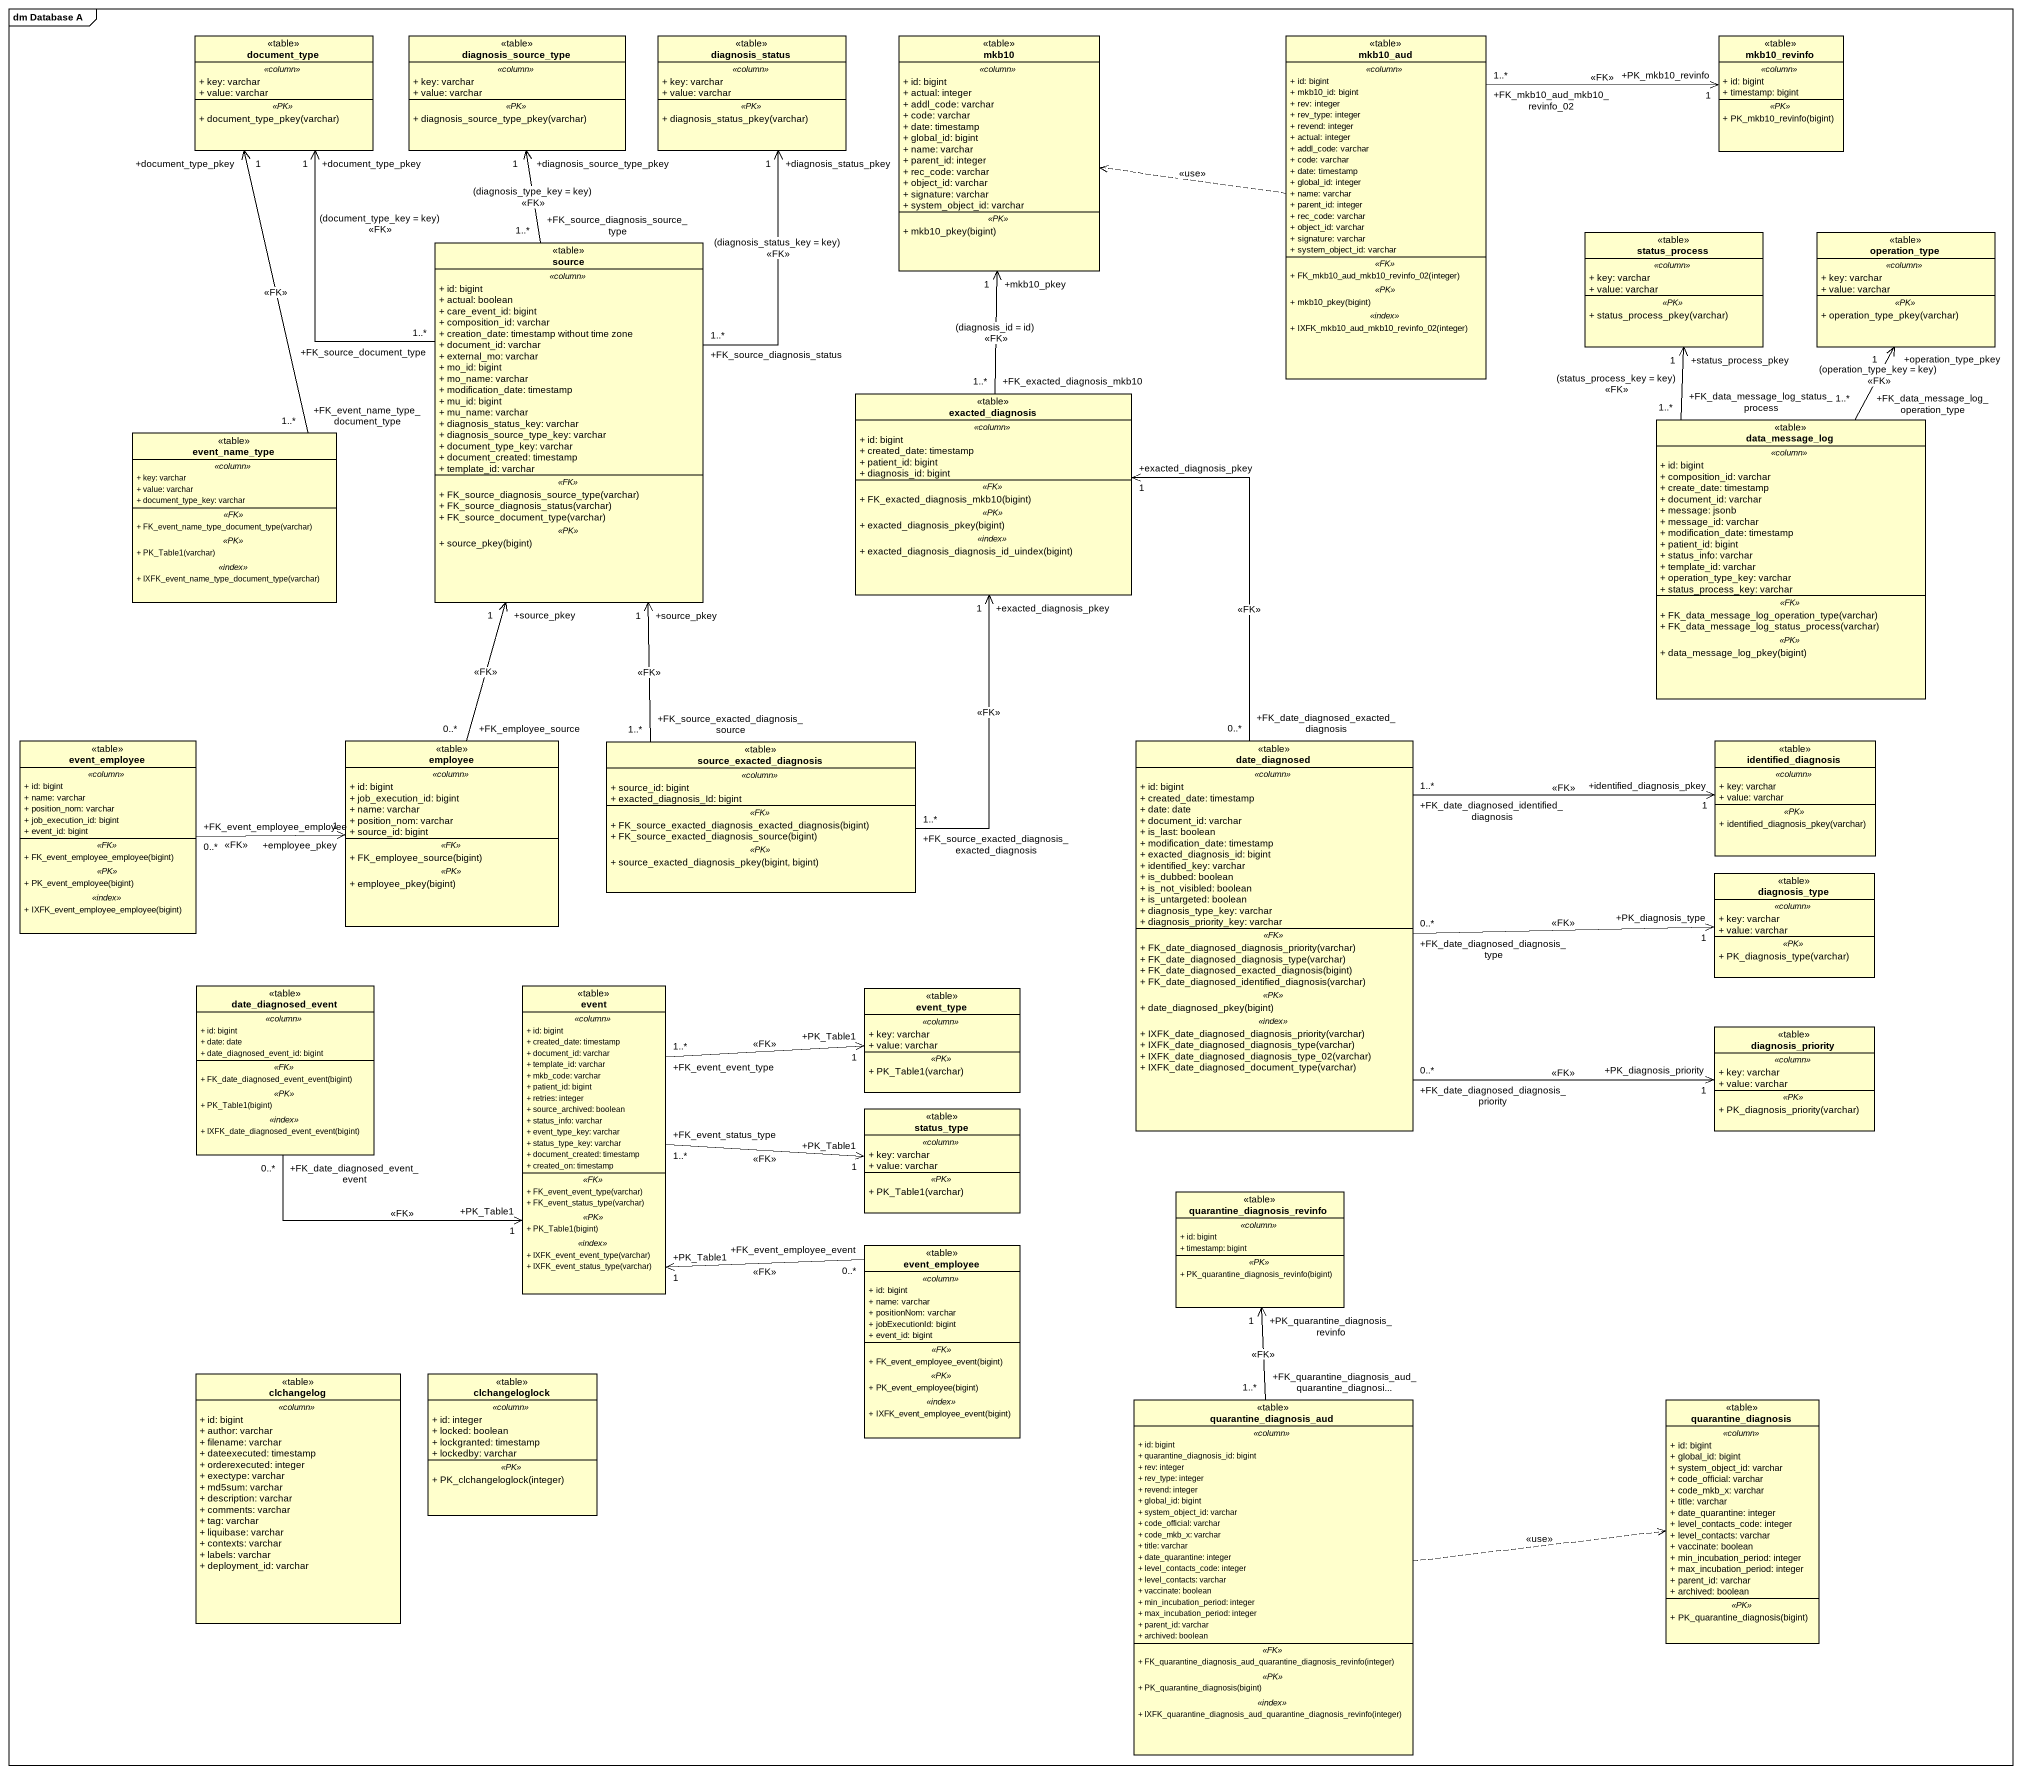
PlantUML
@startuml
mainframe dm Database A
hide circle
hide empty members
skinparam classAttributeIconSize 0
class document_type <<table>> {
  .. <<column>> ..
  + key: varchar
  + value: varchar
  .. <<PK>> ..
  + document_type_pkey(varchar)
}
class diagnosis_source_type <<table>> {
  .. <<column>> ..
  + key: varchar
  + value: varchar
  .. <<PK>> ..
  + diagnosis_source_type_pkey(varchar)
}
class diagnosis_status <<table>> {
  .. <<column>> ..
  + key: varchar
  + value: varchar
  .. <<PK>> ..
  + diagnosis_status_pkey(varchar)
}
class mkb10 <<table>> {
  .. <<column>> ..
  + id: bigint
  + actual: integer
  + addl_code: varchar
  + code: varchar
  + date: timestamp
  + global_id: bigint
  + name: varchar
  + parent_id: integer
  + rec_code: varchar
  + object_id: varchar
  + signature: varchar
  + system_object_id: varchar
  .. <<PK>> ..
  + mkb10_pkey(bigint)
}
class mkb10_aud <<table>> {
  .. <<column>> ..
  + id: bigint
  + mkb10_id: bigint
  + rev: integer
  + rev_type: integer
  + revend: integer
  + actual: integer
  + addl_code: varchar
  + code: varchar
  + date: timestamp
  + global_id: integer
  + name: varchar
  + parent_id: integer
  + rec_code: varchar
  + object_id: varchar
  + signature: varchar
  + system_object_id: varchar
  .. <<FK>> ..
  + FK_mkb10_aud_mkb10_revinfo_02(integer)
  .. <<PK>> ..
  + mkb10_pkey(bigint)
  .. <<index>> ..
  + IXFK_mkb10_aud_mkb10_revinfo_02(integer)
}
class mkb10_revinfo <<table>> {
  .. <<column>> ..
  + id: bigint
  + timestamp: bigint
  .. <<PK>> ..
  + PK_mkb10_revinfo(bigint)
}
class source <<table>> {
  .. <<column>> ..
  + id: bigint
  + actual: boolean
  + care_event_id: bigint
  + composition_id: varchar
  + creation_date: timestamp without time zone
  + document_id: varchar
  + external_mo: varchar
  + mo_id: bigint
  + mo_name: varchar
  + modification_date: timestamp
  + mu_id: bigint
  + mu_name: varchar
  + diagnosis_status_key: varchar
  + diagnosis_source_type_key: varchar
  + document_type_key: varchar
  + document_created: timestamp
  + template_id: varchar
  .. <<FK>> ..
  + FK_source_diagnosis_source_type(varchar)
  + FK_source_diagnosis_status(varchar)
  + FK_source_document_type(varchar)
  .. <<PK>> ..
  + source_pkey(bigint)
}
class status_process <<table>> {
  .. <<column>> ..
  + key: varchar
  + value: varchar
  .. <<PK>> ..
  + status_process_pkey(varchar)
}
class operation_type <<table>> {
  .. <<column>> ..
  + key: varchar
  + value: varchar
  .. <<PK>> ..
  + operation_type_pkey(varchar)
}
class exacted_diagnosis <<table>> {
  .. <<column>> ..
  + id: bigint
  + created_date: timestamp
  + patient_id: bigint
  + diagnosis_id: bigint
  .. <<FK>> ..
  + FK_exacted_diagnosis_mkb10(bigint)
  .. <<PK>> ..
  + exacted_diagnosis_pkey(bigint)
  .. <<index>> ..
  + exacted_diagnosis_diagnosis_id_uindex(bigint)
}
class event_name_type <<table>> {
  .. <<column>> ..
  + key: varchar
  + value: varchar
  + document_type_key: varchar
  .. <<FK>> ..
  + FK_event_name_type_document_type(varchar)
  .. <<PK>> ..
  + PK_Table1(varchar)
  .. <<index>> ..
  + IXFK_event_name_type_document_type(varchar)
}
class data_message_log <<table>> {
  .. <<column>> ..
  + id: bigint
  + composition_id: varchar
  + create_date: timestamp
  + document_id: varchar
  + message: jsonb
  + message_id: varchar
  + modification_date: timestamp
  + patient_id: bigint
  + status_info: varchar
  + template_id: varchar
  + operation_type_key: varchar
  + status_process_key: varchar
  .. <<FK>> ..
  + FK_data_message_log_operation_type(varchar)
  + FK_data_message_log_status_process(varchar)
  .. <<PK>> ..
  + data_message_log_pkey(bigint)
}
class event_employee <<table>> {
  .. <<column>> ..
  + id: bigint
  + name: varchar
  + position_nom: varchar
  + job_execution_id: bigint
  + event_id: bigint
  .. <<FK>> ..
  + FK_event_employee_employee(bigint)
  .. <<PK>> ..
  + PK_event_employee(bigint)
  .. <<index>> ..
  + IXFK_event_employee_employee(bigint)
}
class employee <<table>> {
  .. <<column>> ..
  + id: bigint
  + job_execution_id: bigint
  + name: varchar
  + position_nom: varchar
  + source_id: bigint
  .. <<FK>> ..
  + FK_employee_source(bigint)
  .. <<PK>> ..
  + employee_pkey(bigint)
}
class source_exacted_diagnosis <<table>> {
  .. <<column>> ..
  + source_id: bigint
  + exacted_diagnosis_Id: bigint
  .. <<FK>> ..
  + FK_source_exacted_diagnosis_exacted_diagnosis(bigint)
  + FK_source_exacted_diagnosis_source(bigint)
  .. <<PK>> ..
  + source_exacted_diagnosis_pkey(bigint, bigint)
}
class date_diagnosed <<table>> {
  .. <<column>> ..
  + id: bigint
  + created_date: timestamp
  + date: date
  + document_id: varchar
  + is_last: boolean
  + modification_date: timestamp
  + exacted_diagnosis_id: bigint
  + identified_key: varchar
  + is_dubbed: boolean
  + is_not_visibled: boolean
  + is_untargeted: boolean
  + diagnosis_type_key: varchar
  + diagnosis_priority_key: varchar
  .. <<FK>> ..
  + FK_date_diagnosed_diagnosis_priority(varchar)
  + FK_date_diagnosed_diagnosis_type(varchar)
  + FK_date_diagnosed_exacted_diagnosis(bigint)
  + FK_date_diagnosed_identified_diagnosis(varchar)
  .. <<PK>> ..
  + date_diagnosed_pkey(bigint)
  .. <<index>> ..
  + IXFK_date_diagnosed_diagnosis_priority(varchar)
  + IXFK_date_diagnosed_diagnosis_type(varchar)
  + IXFK_date_diagnosed_diagnosis_type_02(varchar)
  + IXFK_date_diagnosed_document_type(varchar)
}
class identified_diagnosis <<table>> {
  .. <<column>> ..
  + key: varchar
  + value: varchar
  .. <<PK>> ..
  + identified_diagnosis_pkey(varchar)
}
class diagnosis_type <<table>> {
  .. <<column>> ..
  + key: varchar
  + value: varchar
  .. <<PK>> ..
  + PK_diagnosis_type(varchar)
}
class date_diagnosed_event <<table>> {
  .. <<column>> ..
  + id: bigint
  + date: date
  + date_diagnosed_event_id: bigint
  .. <<FK>> ..
  + FK_date_diagnosed_event_event(bigint)
  .. <<PK>> ..
  + PK_Table1(bigint)
  .. <<index>> ..
  + IXFK_date_diagnosed_event_event(bigint)
}
class event <<table>> {
  .. <<column>> ..
  + id: bigint
  + created_date: timestamp
  + document_id: varchar
  + template_id: varchar
  + mkb_code: varchar
  + patient_id: bigint
  + retries: integer
  + source_archived: boolean
  + status_info: varchar
  + event_type_key: varchar
  + status_typе_key: varchar
  + document_created: timestamp
  + created_on: timestamp
  .. <<FK>> ..
  + FK_event_event_type(varchar)
  + FK_event_status_type(varchar)
  .. <<PK>> ..
  + PK_Table1(bigint)
  .. <<index>> ..
  + IXFK_event_event_type(varchar)
  + IXFK_event_status_type(varchar)
}
class event_type <<table>> {
  .. <<column>> ..
  + key: varchar
  + value: varchar
  .. <<PK>> ..
  + PK_Table1(varchar)
}
class diagnosis_priority <<table>> {
  .. <<column>> ..
  + key: varchar
  + value: varchar
  .. <<PK>> ..
  + PK_diagnosis_priority(varchar)
}
class status_type <<table>> {
  .. <<column>> ..
  + key: varchar
  + value: varchar
  .. <<PK>> ..
  + PK_Table1(varchar)
}
class quarantine_diagnosis_revinfo <<table>> {
  .. <<column>> ..
  + id: bigint
  + timestamp: bigint
  .. <<PK>> ..
  + PK_quarantine_diagnosis_revinfo(bigint)
}
class "event_employee" as event_employee_2 <<table>> {
  .. <<column>> ..
  + id: bigint
  + name: varchar
  + positionNom: varchar
  + jobExecutionId: bigint
  + event_id: bigint
  .. <<FK>> ..
  + FK_event_employee_event(bigint)
  .. <<PK>> ..
  + PK_event_employee(bigint)
  .. <<index>> ..
  + IXFK_event_employee_event(bigint)
}
class clchangelog <<table>> {
  .. <<column>> ..
  + id: bigint
  + author: varchar
  + filename: varchar
  + dateexecuted: timestamp
  + orderexecuted: integer
  + exectype: varchar
  + md5sum: varchar
  + description: varchar
  + comments: varchar
  + tag: varchar
  + liquibase: varchar
  + contexts: varchar
  + labels: varchar
  + deployment_id: varchar
}
class clchangeloglock <<table>> {
  .. <<column>> ..
  + id: integer
  + locked: boolean
  + lockgranted: timestamp
  + lockedby: varchar
  .. <<PK>> ..
  + PK_clchangeloglock(integer)
}
class quarantine_diagnosis_aud <<table>> {
  .. <<column>> ..
  + id: bigint
  + quarantine_diagnosis_id: bigint
  + rev: integer
  + rev_type: integer
  + revend: integer
  + global_id: bigint
  + system_object_id: varchar
  + code_official: varchar
  + code_mkb_x: varchar
  + title: varchar
  + date_quarantine: integer
  + level_contacts_code: integer
  + level_contacts: varchar
  + vaccinate: boolean
  + min_incubation_period: integer
  + max_incubation_period: integer
  + parent_id: varchar
  + archived: boolean
  .. <<FK>> ..
  + FK_quarantine_diagnosis_aud_quarantine_diagnosis_revinfo(integer)
  .. <<PK>> ..
  + PK_quarantine_diagnosis(bigint)
  .. <<index>> ..
  + IXFK_quarantine_diagnosis_aud_quarantine_diagnosis_revinfo(integer)
}
class quarantine_diagnosis <<table>> {
  .. <<column>> ..
  + id: bigint
  + global_id: bigint
  + system_object_id: varchar
  + code_official: varchar
  + code_mkb_x: varchar
  + title: varchar
  + date_quarantine: integer
  + level_contacts_code: integer
  + level_contacts: varchar
  + vaccinate: boolean
  + min_incubation_period: integer
  + max_incubation_period: integer
  + parent_id: varchar
  + archived: boolean
  .. <<PK>> ..
  + PK_quarantine_diagnosis(bigint)
}
mkb10_aud .left.> mkb10 : <<use>>
mkb10_aud "+FK_mkb10_aud_mkb10_revinfo_02\n1..*" -right-> "+PK_mkb10_revinfo\n1" mkb10_revinfo : <<FK>>
source "+FK_source_document_type\n1..*" -up-> "+document_type_pkey\n1" document_type : (document_type_key = key)\n<<FK>>
source "+FK_source_diagnosis_source_type\n1..*" -up-> "+diagnosis_source_type_pkey\n1" diagnosis_source_type : (diagnosis_type_key = key)\n<<FK>>
source "+FK_source_diagnosis_status\n1..*" -up-> "+diagnosis_status_pkey\n1" diagnosis_status : (diagnosis_status_key = key)\n<<FK>>
exacted_diagnosis "+FK_exacted_diagnosis_mkb10\n1..*" -up-> "+mkb10_pkey\n1" mkb10 : (diagnosis_id = id)\n<<FK>>
event_name_type "+FK_event_name_type_document_type\n1..*" -up-> "+document_type_pkey\n1" document_type : <<FK>>
data_message_log "+FK_data_message_log_status_process\n1..*" -up-> "+status_process_pkey\n1" status_process : (status_process_key = key)\n<<FK>>
data_message_log "+FK_data_message_log_operation_type\n1..*" -up-> "+operation_type_pkey\n1" operation_type : (operation_type_key = key)\n<<FK>>
event_employee "+FK_event_employee_employee\n0..*" -right-> "+employee_pkey\n1" employee : <<FK>>
employee "+FK_employee_source\n0..*" -up-> "+source_pkey\n1" source : <<FK>>
source_exacted_diagnosis "+FK_source_exacted_diagnosis_source\n1..*" -up-> "+source_pkey\n1" source : <<FK>>
source_exacted_diagnosis "+FK_source_exacted_diagnosis_exacted_diagnosis\n1..*" -up-> "+exacted_diagnosis_pkey\n1" exacted_diagnosis : <<FK>>
date_diagnosed "+FK_date_diagnosed_exacted_diagnosis\n0..*" -up-> "+exacted_diagnosis_pkey\n1" exacted_diagnosis : <<FK>>
date_diagnosed "+FK_date_diagnosed_identified_diagnosis\n1..*" -right-> "+identified_diagnosis_pkey\n1" identified_diagnosis : <<FK>>
date_diagnosed "+FK_date_diagnosed_diagnosis_type\n0..*" -right-> "+PK_diagnosis_type\n1" diagnosis_type : <<FK>>
date_diagnosed "+FK_date_diagnosed_diagnosis_priority\n0..*" -right-> "+PK_diagnosis_priority\n1" diagnosis_priority : <<FK>>
date_diagnosed_event "+FK_date_diagnosed_event_event\n0..*" -right-> "+PK_Table1\n1" event : <<FK>>
event "+FK_event_event_type\n1..*" -right-> "+PK_Table1\n1" event_type : <<FK>>
event "+FK_event_status_type\n1..*" -right-> "+PK_Table1\n1" status_type : <<FK>>
event_employee_2 "+FK_event_employee_event\n0..*" -left-> "+PK_Table1\n1" event : <<FK>>
quarantine_diagnosis_aud "+FK_quarantine_diagnosis_aud_quarantine_diagnosi...\n1..*" -up-> "+PK_quarantine_diagnosis_revinfo\n1" quarantine_diagnosis_revinfo : <<FK>>
quarantine_diagnosis_aud .right.> quarantine_diagnosis : <<use>>
@enduml
